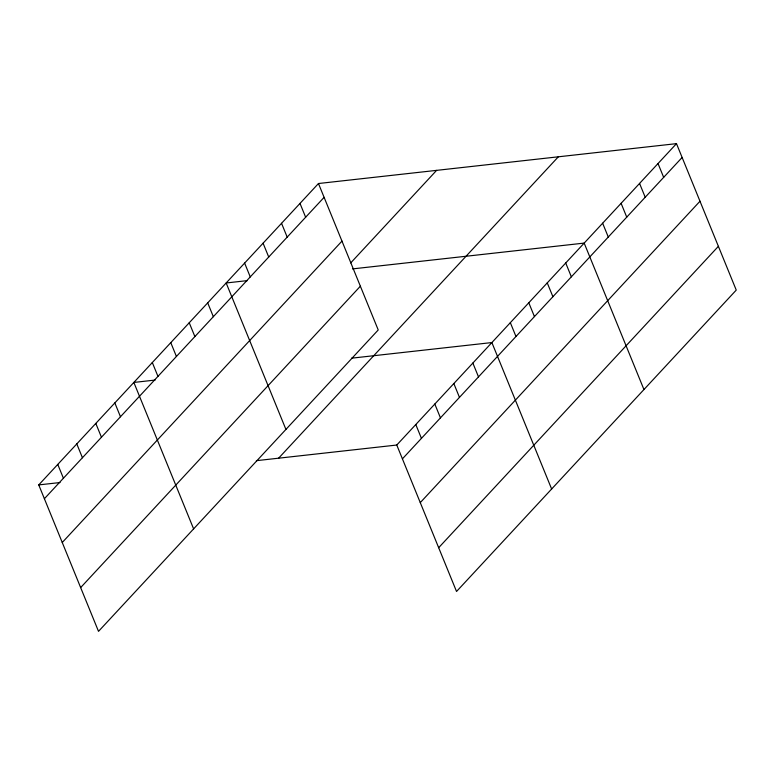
<?xml version="1.0" encoding="UTF-8"?>
<svg xmlns="http://www.w3.org/2000/svg" width="775" height="775" viewBox="0 0 775 775"><rect width="100%" height="100%" fill="white"/><g stroke="black" fill="none" stroke-linecap="round" stroke-linejoin="round"><path stroke-width="1.16" d="M318.467 183.52L378.229 329.966L98.512 631.354L38.75 484.908L318.467 183.52L676.488 143.646L736.25 290.092L456.533 591.48L396.771 445.034L676.488 143.646M44.388 498.732L324.105 197.344M62.252 542.5L341.969 241.112M350.726 262.899L436.616 170.364M80.648 587.595L360.375 286.207M278.622 458.19L558.339 156.802M402.409 458.858L682.126 157.47M420.273 502.617L699.99 201.229M438.669 547.712L718.386 246.324M247.428 280.608L226.164 282.982L285.927 429.427M352.499 268.906L584.176 243.098L643.947 389.544M155.116 380.07L133.852 382.443L193.614 528.889M351.492 358.195L491.873 342.56L551.635 489.006M38.75 484.908L60.014 482.544M256.38 460.67L396.771 445.034M658.023 163.535L663.671 177.359M639.559 183.423L645.207 197.247M621.104 203.321L626.743 217.145M602.64 223.21L608.278 237.034M565.721 262.996L571.359 276.82M547.257 282.885L552.895 296.709M528.792 302.773L534.44 316.597M510.337 322.671L515.976 336.495M472.857 363.058L478.495 376.873M453.83 383.548L459.468 397.372M434.814 404.046L440.452 417.87M415.787 424.535L421.435 438.359M300.002 203.418L305.65 217.242M281.548 223.307L287.186 237.131M263.083 243.195L268.722 257.019M244.619 263.093L250.267 276.917M207.7 302.87L213.338 316.694M189.236 322.768L194.883 336.592M170.781 342.657L176.419 356.481M152.317 362.545L157.955 376.369M114.836 402.932L120.474 416.756M95.809 423.431L101.457 437.255M76.793 443.92L82.431 457.744M57.767 464.419L63.414 478.243"/></g></svg>
